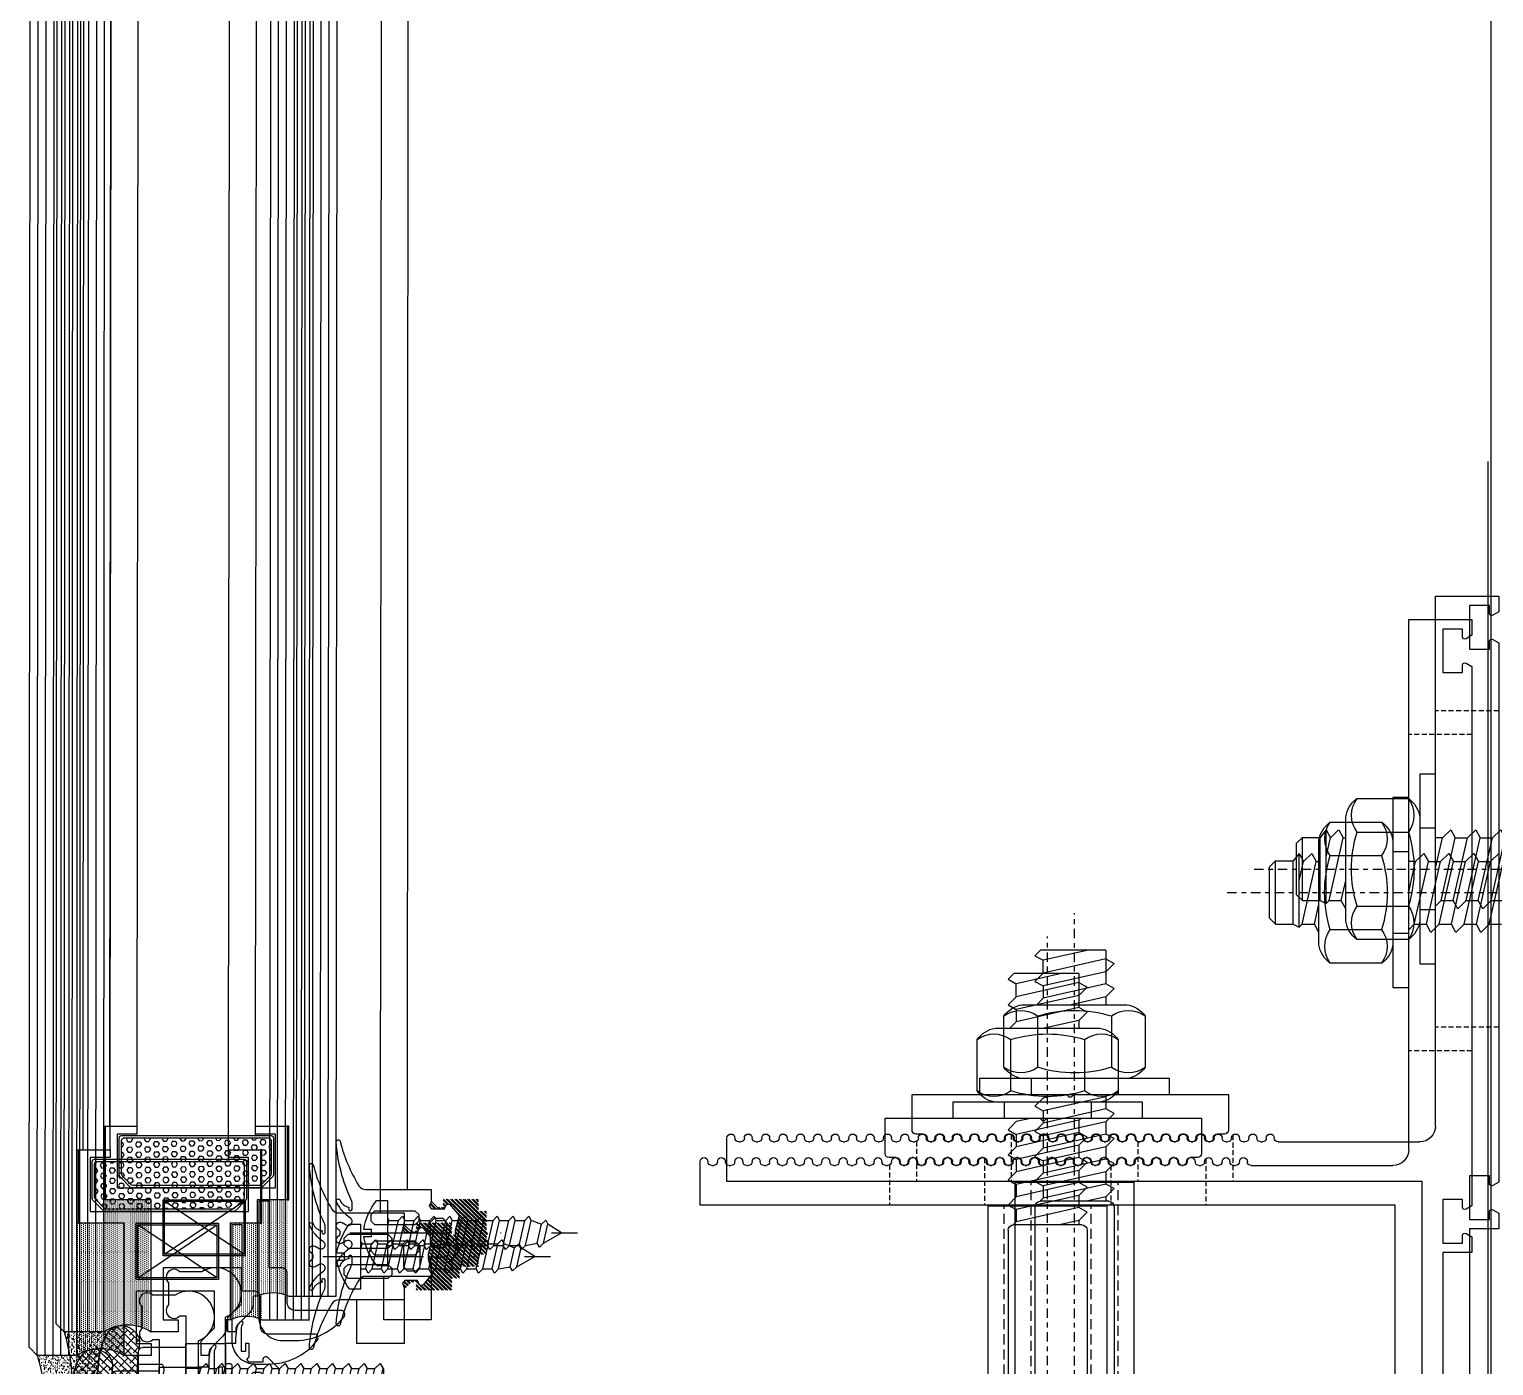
# Model space of a CAD drawing. Header units: inches. Extents: x 4821 to 127877, y 58012 to 433683.
# Drawn here: x 32887 to 33072.2, y 226845.3 to 227014.2 of the extents above; entities that cross this region are included whole.
import ezdxf
from ezdxf.xclip import XClip

# ---------------------------------------------------------------- set-up
doc = ezdxf.new("R2010")
doc.units = ezdxf.units.IN
doc.header["$MEASUREMENT"] = 0
doc.header["$XCLIPFRAME"] = 2
for name, pattern in [('$1$Center', [29.999999, 12, -6, 6, -6]), ('$1$DASHDOT', [25.4, 12.7, -6.35, 0, -6.35]), ('$1$DASHED', [19.05, 12.7, -6.35])]:
    doc.linetypes.add(name, pattern=pattern)
for name, color, linetype in [('$1$ACC', 2, 'Continuous'), ('$1$BEAM', 2, 'Continuous'), ('A-FURN-FIXD', 10, 'Continuous'), ('A-WAL-CMU', 7, 'Continuous'), ('A-WAL-LOW', 41, 'Continuous')]:
    doc.layers.add(name, color=color, linetype=linetype)

# ---------------------------------------------------------------- blocks, each defined once
blk = doc.blocks.new('$1$M6x25')
at = {"color": 71}
for p, q in [((-6, 4.5), (-6, -4.5)), ((0, 5), (-5.5, 5)), ((0, 5), (0, -5)), ((0.82, 2.34), (0, 2.34)), ((1.19, 3), (0.82, 2.34)), ((0.82, 2.34), (1.88, -2.34)), ((1.85, 2.34), (1.19, 3)), ((1.85, 2.34), (2.91, -2.34)), ((2.82, 2.34), (1.85, 2.34)), ((3.19, 3), (2.82, 2.34)), ((2.82, 2.34), (3.88, -2.34)), ((3.85, 2.34), (3.19, 3)), ((3.85, 2.34), (4.91, -2.34)), ((4.82, 2.34), (3.85, 2.34)), ((5.19, 3), (4.82, 2.34)), ((4.82, 2.34), (5.88, -2.34)), ((5.85, 2.34), (5.19, 3)), ((5.85, 2.34), (6.91, -2.34)), ((6.82, 2.34), (5.85, 2.34)), ((7.19, 3), (6.82, 2.34)), ((6.82, 2.34), (7.88, -2.34)), ((7.85, 2.34), (7.19, 3)), ((7.85, 2.34), (8.91, -2.34)), ((8.82, 2.34), (7.85, 2.34)), ((9.19, 3), (8.82, 2.34)), ((8.82, 2.34), (9.88, -2.34)), ((9.85, 2.34), (9.19, 3)), ((9.85, 2.34), (10.91, -2.34)), ((10.82, 2.34), (9.85, 2.34)), ((11.19, 3), (10.82, 2.34)), ((10.82, 2.34), (11.88, -2.34)), ((11.85, 2.34), (11.19, 3)), ((11.85, 2.34), (12.91, -2.34)), ((12.82, 2.34), (11.85, 2.34)), ((13.19, 3), (12.82, 2.34)), ((12.82, 2.34), (13.88, -2.34)), ((13.85, 2.34), (13.19, 3)), ((13.85, 2.34), (14.91, -2.34)), ((14.82, 2.34), (13.85, 2.34)), ((15.19, 3), (14.82, 2.34)), ((14.82, 2.34), (15.88, -2.34)), ((15.85, 2.34), (15.19, 3)), ((15.85, 2.34), (16.91, -2.34)), ((16.82, 2.34), (15.85, 2.34)), ((17.19, 3), (16.82, 2.34)), ((16.82, 2.34), (17.88, -2.34)), ((17.85, 2.34), (17.19, 3)), ((17.85, 2.34), (18.91, -2.34)), ((18.82, 2.34), (17.85, 2.34)), ((19.19, 3), (18.82, 2.34)), ((18.82, 2.34), (19.88, -2.34)), ((19.85, 2.34), (19.19, 3)), ((19.85, 2.34), (20.91, -2.34)), ((20.82, 2.34), (19.85, 2.34)), ((21.19, 3), (20.82, 2.34)), ((20.82, 2.34), (21.88, -2.34)), ((21.85, 2.34), (21.19, 3)), ((21.85, 2.34), (22.91, -2.34)), ((22.82, 2.34), (21.85, 2.34)), ((23.19, 3), (22.82, 2.34)), ((22.82, 2.34), (23.88, -2.34)), ((23.85, 2.34), (23.19, 3)), ((23.85, 2.34), (24.91, -2.34)), ((24.82, 2.34), (23.85, 2.34)), ((25, 2.66), (24.82, 2.34)), ((24.82, 2.34), (25, 1.56)), ((25, 2.66), (25, -2.34)), ((1.88, -2.34), (0, -2.34)), ((1.88, -2.34), (2.54, -3)), ((2.54, -3), (2.91, -2.34)), ((2.91, -2.34), (3.88, -2.34)), ((3.88, -2.34), (4.54, -3)), ((4.54, -3), (4.91, -2.34)), ((4.91, -2.34), (5.88, -2.34)), ((5.88, -2.34), (6.54, -3)), ((6.54, -3), (6.91, -2.34)), ((6.91, -2.34), (7.88, -2.34)), ((7.88, -2.34), (8.54, -3)), ((8.54, -3), (8.91, -2.34)), ((8.91, -2.34), (9.88, -2.34)), ((9.88, -2.34), (10.54, -3)), ((10.54, -3), (10.91, -2.34)), ((10.91, -2.34), (11.88, -2.34)), ((11.88, -2.34), (12.54, -3)), ((12.54, -3), (12.91, -2.34)), ((12.91, -2.34), (13.88, -2.34)), ((13.88, -2.34), (14.54, -3)), ((14.54, -3), (14.91, -2.34)), ((14.91, -2.34), (15.88, -2.34)), ((15.88, -2.34), (16.54, -3)), ((16.54, -3), (16.91, -2.34)), ((16.91, -2.34), (17.88, -2.34)), ((17.88, -2.34), (18.54, -3)), ((18.54, -3), (18.91, -2.34)), ((18.91, -2.34), (19.88, -2.34)), ((19.88, -2.34), (20.54, -3)), ((20.54, -3), (20.91, -2.34)), ((20.91, -2.34), (21.88, -2.34)), ((21.88, -2.34), (22.54, -3)), ((22.54, -3), (22.91, -2.34)), ((22.91, -2.34), (23.88, -2.34)), ((23.88, -2.34), (24.54, -3)), ((24.54, -3), (24.91, -2.34)), ((24.91, -2.34), (25, -2.34)), ((0, -5), (-5.5, -5))]:
    blk.add_line(p, q, dxfattribs=at)
at = {"color": 71, "linetype": '$1$DASHED', "ltscale": 100}
for p, q in [((-6, 2.89), (-3, 2.89)), ((-6, 1.44), (-3, 1.44)), ((-6, -1.44), (-3, -1.44)), ((-6, -2.89), (-3, -2.89))]:
    blk.add_line(p, q, dxfattribs=at)
at = {"color": 2, "linetype": '$1$Center', "ltscale": 10}
blk.add_line((-7.77, 0), (26.88, 0), dxfattribs=at)
at = {"color": 71}
for centre, start, end in [((-5.5, 4.5), 90, 180), ((-5.5, -4.5), 180, 270)]:
    blk.add_arc(centre, 0.5, start, end, dxfattribs=at)
at = {"color": 71, "linetype": '$1$DASHED', "ltscale": 100}
for centre, radius, start, end in [((-4.2, 2.17), 1.4, 329.0209, 30.9791), ((-8.11, 0), 5.31, 344.2222, 15.7778), ((-4.2, -2.17), 1.4, 329.0209, 30.9791)]:
    blk.add_arc(centre, radius, start, end, dxfattribs=at)
blk = doc.blocks.new('$1$joint silicone 2')
h = blk.add_hatch()
h.set_pattern_fill('AR-SAND', color=11, scale=0.3)
h.set_pattern_definition([(37.5, (18049.9647, 8866.313), (-0.018898007, 0.578047131), [0, -0.456, 0, -0.51, 0, -0.4875]), (7.5, (18049.9647, 8866.313), (0.530933012, 0.84664382), [0, -0.246, 0, -0.411, 0, -0.1575]), (327.5, (18049.5957, 8866.313), (0.934242559, 0.001697716), [0, -0.15, 0, -0.54, 0, -0.705]), (317.5, (18049.5957, 8866.313), (0.90183798, 0.26330267), [0, -0.075, 0, -0.354, 0, -0.405])])
edge = h.paths.add_edge_path()
edge.add_line((-6.23, 1.18), (-6.21, 1.17))
edge.add_line((-6.21, 1.17), (-5.75, 0.91))
edge.add_line((-5.75, 0.91), (-5.19, 0.68))
edge.add_line((-5.19, 0.68), (-4.55, 0.49))
edge.add_line((-4.55, 0.49), (-3.83, 0.33))
edge.add_line((-3.83, 0.33), (-3.05, 0.21))
edge.add_line((-3.05, 0.21), (-2.21, 0.11))
edge.add_line((-2.21, 0.11), (-1.35, 0.05))
edge.add_line((-1.35, 0.05), (-0.45, 0.01))
edge.add_line((-0.45, 0.01), (0.45, -0.01))
edge.add_line((0.45, -0.01), (1.36, 0.01))
edge.add_line((1.36, 0.01), (2.25, 0.05))
edge.add_line((2.25, 0.05), (3.12, 0.11))
edge.add_line((3.12, 0.11), (3.95, 0.21))
edge.add_line((3.95, 0.21), (4.73, 0.33))
edge.add_line((4.73, 0.33), (5.45, 0.49))
edge.add_line((5.45, 0.49), (6.1, 0.68))
edge.add_line((6.1, 0.68), (6.66, 0.91))
edge.add_line((6.66, 0.91), (7.12, 1.17))
edge.add_line((7.12, 1.17), (7.13, 1.18))
edge.add_line((7.13, 1.18), (7.45, 0.83))
edge.add_line((7.45, 0.83), (7.45, -4.17))
edge.add_arc((0.45, -28.17), 25, 73.7398, 106.2602)
edge.add_line((-6.55, -4.17), (-6.55, 0.83))
edge.add_line((-6.55, 0.83), (-6.23, 1.18))
at = {"color": 11}
blk.add_lwpolyline([(-6.23, 1.18), (-6.21, 1.17), (-5.75, 0.91), (-5.19, 0.68), (-4.55, 0.49), (-3.83, 0.33), (-3.05, 0.21), (-2.21, 0.11), (-1.35, 0.05), (-0.45, 0.01), (0.45, -0.01), (1.36, 0.01), (2.25, 0.05), (3.12, 0.11), (3.95, 0.21), (4.73, 0.33), (5.45, 0.49), (6.1, 0.68), (6.66, 0.91), (7.12, 1.17), (7.13, 1.18), (7.45, 0.83), (7.45, -4.17, 0.142857), (-6.55, -4.17), (-6.55, 0.83)], format="xyb", close=True, dxfattribs=at)
blk = doc.blocks.new('$1$butile2')
h = blk.add_hatch(color=11)
h.dxf.hatch_style = 1
h.paths.add_polyline_path([(9.3, 0.2), (0, 0.2), (0, 0), (9.3, 0)])
at = {"color": 11}
blk.add_lwpolyline([(9.3, 0.2), (0, 0.2), (0, 0), (9.3, 0)], close=True, dxfattribs=at)
blk = doc.blocks.new('$1$inner silicone')
h = blk.add_hatch()
h.set_pattern_fill('DOTS', scale=4)
h.paths.add_polyline_path([(12.2, 0), (12.2, -0.2), (12.2, -4), (0, -4, 0.23607), (0, 0)])
at = {"color": 7}
blk.add_line((12.2, -0.2), (12.2, 0), dxfattribs=at)
blk.add_arc((-4, -2), 4.47, 333.4347, 26.5653, dxfattribs=at)
blk = doc.blocks.new('$1$outer silicone')
h = blk.add_hatch()
h.set_pattern_fill('DOTS', scale=4)
h.paths.add_polyline_path([(16.7, 0), (16.7, -5.8), (16.7, -6), (0, -6, 0.293351), (0, 0)])
at = {"color": 7}
blk.add_line((16.7, -5.8), (16.7, -6), dxfattribs=at)
blk.add_arc((-4.67, -3), 5.55, 327.3018, 32.6982, dxfattribs=at)
blk = doc.blocks.new('$1$GTSY500112')
at = {"layer": 'A-FURN-FIXD'}
blk.add_lwpolyline([(5.93, -11.75, 0.57735), (5.07, -11.75, -1), (4.2, -11.25), (4.49, -10.75, 0.965781), (3.64, -10.22, -0.138673), (1.56, -11.98, -1.037842), (1.37, -11.52, 0.283592), (2.23, -10.43, -0.584426), (2.31, -10.4, 1.39494), (2.44, -10), (1.75, -10, 0.111575), (1.32, -10.1, -0.09543), (-6.01, -12, -0.91232), (-6.08, -11.51, 0.076551), (-0.47, -9.14, 0.260148), (0, -8.29), (0, 0), (1.56, 0), (2.11, -0.24), (2.45, 0.05), (2.45, 1.67), (1.96, 1.89), (1.81, 2.1), (1.92, 2.38), (3.29, 3.53), (5.21, 3.03), (5.79, 3.03), (7.71, 3.53), (9.08, 2.38), (9.19, 2.1), (9.03, 1.89), (8.55, 1.67), (8.55, 0.05), (8.88, -0.24), (9.44, 0), (11, 0), (11, -8.29, 0.260148), (11.47, -9.14, 0.076551), (17.08, -11.51, -0.91232), (17, -12, -0.09543), (9.68, -10.1, 0.111575), (9.25, -10), (8.55, -10, 1.39494), (8.69, -10.4, -0.584426), (8.77, -10.43, 0.283592), (9.62, -11.52, -1.037842), (9.43, -11.98, -0.138673), (7.36, -10.22, 0.965781), (6.51, -10.75), (6.8, -11.25, -1)], format="xyb", close=True, dxfattribs=at)
for points in [[(4.13, -0.07), (3.64, 0.42), (3.64, 1.47), (4.13, 1.96), (6.87, 1.96), (7.36, 1.47), (7.36, 0.42), (6.87, -0.07)], [(4.01, -1.58), (4.5, -2.07), (4.5, -7.11), (4.01, -7.6), (3.19, -7.6), (2.7, -7.11), (2.7, -2.07), (3.19, -1.58)], [(7.81, -7.6), (6.99, -7.6), (6.5, -7.11), (6.5, -2.07), (6.99, -1.58), (7.81, -1.58), (8.3, -2.07), (8.3, -7.11)]]:
    blk.add_lwpolyline(points, close=True, dxfattribs=at)
blk = doc.blocks.new('$1$GTSY500502')
at = {"color": 151}
blk.add_lwpolyline([(-1.78, 2.38, -0.668179), (-2.07, 1.7), (-2.35, 1.7), (-2.35, 0), (-2.01, -0.29), (-1.68, 0), (0, 0), (0, -0.49), (-1, -0.49), (-1, -0.99), (1.91, -0.99, 0.15392), (2.48, -0.81, -0.807191), (2.77, -1.07, -0.191853), (2.18, -1.52, -0.072848), (0.68, -1.72), (0, -1.72), (0, -3), (-2.5, -3), (-2.5, -2.5, 0.414214), (-2.8, -2.2), (-8.2, -2.2, 0.414214), (-8.5, -2.5), (-8.5, -3), (-11, -3), (-11, -1.72), (-11.68, -1.72, -0.072848), (-13.18, -1.52, -0.191853), (-13.77, -1.07, -0.807191), (-13.48, -0.81, 0.15392), (-12.91, -0.99), (-10, -0.99), (-10, -0.49), (-11, -0.49), (-11, 0), (-9.32, 0), (-8.99, -0.29), (-8.65, 0), (-8.65, 1.7), (-8.93, 1.7, -0.668179), (-9.22, 2.38), (-7.8, 3.8), (-3.2, 3.8)], format="xyb", close=True, dxfattribs=at)
blk.add_lwpolyline([(-3.64, 0.49), (-4.13, 0), (-6.87, 0), (-7.36, 0.49), (-7.36, 1.47), (-6.87, 1.96), (-4.13, 1.96), (-3.64, 1.47)], close=True, dxfattribs=at)
blk = doc.blocks.new('$1$RHS4.2x22')
at = {"layer": 'A-FURN-FIXD'}
for p, q in [((1.42, 4.1), (0, 4.1)), ((0, -4.1), (0, 4.1)), ((-17.85, 2.1), (-18.13, 1.58)), ((-17.33, 1.58), (-17.85, 2.1)), ((-15.85, 2.1), (-16.14, 1.58)), ((-15.33, 1.58), (-15.85, 2.1)), ((-13.85, 2.1), (-14.14, 1.58)), ((-13.33, 1.58), (-13.85, 2.1)), ((-11.86, 2.1), (-12.14, 1.58)), ((-11.33, 1.58), (-11.86, 2.1)), ((-9.86, 2.1), (-10.15, 1.58)), ((-9.86, 2.1), (-9.34, 1.58)), ((-7.86, 2.1), (-8.15, 1.58)), ((-7.34, 1.58), (-7.86, 2.1)), ((-5.86, 2.1), (-6.15, 1.58)), ((-5.34, 1.58), (-5.86, 2.1)), ((-3.87, 2.1), (-4.15, 1.58)), ((-3.34, 1.58), (-3.87, 2.1)), ((-1.87, 2.1), (-2.16, 1.58)), ((-1.35, 1.58), (-1.87, 2.1)), ((0, 1.87), (-0.16, 1.58)), ((-22, 0), (-20.26, 1.09)), ((-19.72, -1.3), (-22, 0)), ((-19.98, 1.61), (-20.26, 1.09)), ((-19.72, -1.3), (-20.26, 1.09)), ((-19.45, 1.09), (-19.98, 1.61)), ((-18.23, 1.58), (-19.45, 1.09)), ((-18.91, -1.3), (-19.45, 1.09)), ((-17.42, -1.58), (-18.13, 1.58)), ((-16.14, 1.58), (-17.33, 1.58)), ((-16.61, -1.58), (-17.33, 1.58)), ((-15.42, -1.58), (-16.14, 1.58)), ((-14.61, -1.58), (-15.33, 1.58)), ((-14.14, 1.58), (-15.33, 1.58)), ((-13.43, -1.58), (-14.14, 1.58)), ((-12.62, -1.58), (-13.33, 1.58)), ((-12.14, 1.58), (-13.33, 1.58)), ((-11.43, -1.58), (-12.14, 1.58)), ((-10.62, -1.58), (-11.33, 1.58)), ((-10.15, 1.58), (-11.33, 1.58)), ((-9.43, -1.58), (-10.15, 1.58)), ((-8.62, -1.58), (-9.34, 1.58)), ((-8.15, 1.58), (-9.34, 1.58)), ((-7.43, -1.58), (-8.15, 1.58)), ((-6.63, -1.58), (-7.34, 1.58)), ((-6.15, 1.58), (-7.34, 1.58)), ((-5.44, -1.58), (-6.15, 1.58)), ((-4.63, -1.58), (-5.34, 1.58)), ((-4.15, 1.58), (-5.34, 1.58)), ((-3.44, -1.58), (-4.15, 1.58)), ((-3.44, -1.58), (-4.15, 1.58)), ((-2.63, -1.58), (-3.34, 1.58)), ((-2.16, 1.58), (-3.34, 1.58)), ((-1.44, -1.58), (-2.16, 1.58)), ((-0.63, -1.58), (-1.35, 1.58)), ((-0.16, 1.58), (-1.35, 1.58)), ((0, 0.87), (-0.16, 1.58)), ((3.05, 0.46), (2.04, 0.46)), ((2.04, -0.46), (2.04, 0.46)), ((-19.72, -1.3), (-19.2, -1.82)), ((-19.2, -1.82), (-18.91, -1.3)), ((-17.42, -1.58), (-18.91, -1.3)), ((-17.42, -1.58), (-16.9, -2.1)), ((-16.9, -2.1), (-16.61, -1.58)), ((-15.42, -1.58), (-16.61, -1.58)), ((-15.42, -1.58), (-14.9, -2.1)), ((-14.9, -2.1), (-14.61, -1.58)), ((-13.43, -1.58), (-14.61, -1.58)), ((-13.43, -1.58), (-12.9, -2.1)), ((-12.9, -2.1), (-12.62, -1.58)), ((-11.43, -1.58), (-12.62, -1.58)), ((-11.43, -1.58), (-10.91, -2.1)), ((-10.91, -2.1), (-10.62, -1.58)), ((-9.43, -1.58), (-10.62, -1.58)), ((-9.43, -1.58), (-8.91, -2.1)), ((-8.91, -2.1), (-8.62, -1.58)), ((-7.43, -1.58), (-8.62, -1.58)), ((-7.43, -1.58), (-6.91, -2.1)), ((-6.91, -2.1), (-6.63, -1.58)), ((-5.44, -1.58), (-6.63, -1.58)), ((-5.44, -1.58), (-4.91, -2.1)), ((-4.91, -2.1), (-4.63, -1.58)), ((-3.44, -1.58), (-4.63, -1.58)), ((-3.44, -1.58), (-2.92, -2.1)), ((-2.92, -2.1), (-2.63, -1.58)), ((-1.44, -1.58), (-2.63, -1.58)), ((-1.44, -1.58), (-0.92, -2.1)), ((-0.92, -2.1), (-0.63, -1.58)), ((0, -1.58), (-0.63, -1.58)), ((3.05, -0.46), (2.04, -0.46)), ((1.42, -4.1), (0, -4.1))]:
    blk.add_line(p, q, dxfattribs=at)
at = {"layer": 'A-FURN-FIXD', "linetype": '$1$DASHDOT'}
blk.add_line((4.78, 0), (-24, 0), dxfattribs=at)
at = {"layer": 'A-FURN-FIXD'}
for centre, start, end in [((-5.01, -0.91), 9.6294, 37.9057), ((-5.01, 0.91), 322.0943, 350.3706)]:
    blk.add_arc(centre, 8.15, start, end, dxfattribs=at)
blk = doc.blocks.new('$1$Fixed bracket Plan')
at = {"layer": 'A-FURN-FIXD'}
for p, q in [((8, 100), (0, 100)), ((0, 100), (0, 98.02)), ((8, 33), (8, 100)), ((1.2, 97.85), (1.2, 98.8)), ((1.2, 98.8), (3.7, 98.8)), ((3.7, 98.8), (3.7, 93.3)), ((0, 98.02), (0.75, 97.59)), ((0.75, 94.51), (0, 94.08)), ((0, 94.08), (0, 25.92)), ((1.2, 93.3), (1.2, 94.25)), ((3.7, 93.3), (1.2, 93.3)), ((8, 53.5), (8, 77.5)), ((8, 77.5), (10, 77.5)), ((10, 77.5), (10, 53.5)), ((-2.36, 69.42), (-3.4, 70.46)), ((-0.24, 70.46), (-0.82, 69.42)), ((0.81, 69.42), (-0.24, 70.46)), ((2.92, 70.46), (2.35, 69.42)), ((3.97, 69.42), (2.92, 70.46)), ((6.09, 70.46), (5.51, 69.42)), ((7.14, 69.42), (6.09, 70.46)), ((8, 70.66), (10, 70.66)), ((20.25, 70.46), (19.68, 69.42)), ((21.3, 69.42), (20.26, 70.46)), ((21.84, 70.46), (21.3, 69.42)), ((21.84, 61.13), (21.84, 70.46)), ((21.84, 70.46), (22.59, 69.5)), ((-2.19, 61.51), (-3.98, 69.42)), ((-0.57, 61.51), (-2.36, 69.42)), ((-0.82, 69.42), (-2.36, 69.42)), ((0.97, 61.51), (-0.82, 69.42)), ((2.6, 61.51), (0.81, 69.42)), ((2.35, 69.42), (0.81, 69.42)), ((4.14, 61.51), (2.35, 69.42)), ((5.76, 61.51), (3.97, 69.42)), ((5.51, 69.42), (3.97, 69.42)), ((7.3, 61.51), (5.51, 69.42)), ((8, 65.6), (7.14, 69.42)), ((7.14, 69.42), (8, 69.42)), ((17.92, 70.17), (11.43, 70.17)), ((19.68, 69.42), (19.35, 69.42)), ((21.47, 61.51), (19.68, 69.42)), ((21.84, 67.02), (21.3, 69.42)), ((22.59, 61.5), (22.59, 69.5)), ((24.84, 69.5), (22.59, 69.5)), ((24.84, 61.5), (24.84, 69.5)), ((24.84, 69.5), (25.59, 68.75)), ((25.59, 62.25), (25.59, 68.75)), ((19.92, 61.51), (19.35, 64.05)), ((-2.19, 61.51), (-3.73, 61.51)), ((-2.19, 61.51), (-1.14, 60.46)), ((-1.14, 60.46), (-0.57, 61.51)), ((0.97, 61.51), (-0.57, 61.51)), ((0.97, 61.51), (2.02, 60.46)), ((2.02, 60.46), (2.6, 61.51)), ((4.14, 61.51), (2.6, 61.51)), ((4.14, 61.51), (5.19, 60.46)), ((5.19, 60.46), (5.76, 61.51)), ((7.3, 61.51), (5.76, 61.51)), ((7.3, 61.51), (8, 60.81)), ((19.35, 60.46), (19.92, 61.51)), ((21.47, 61.51), (19.92, 61.51)), ((21.47, 61.51), (21.84, 61.13)), ((22.59, 61.5), (21.84, 61.13)), ((24.84, 61.5), (22.59, 61.5)), ((24.84, 61.5), (25.59, 62.25)), ((8, 60.34), (10, 60.34)), ((17.92, 60.82), (11.43, 60.82)), ((49.69, 54.13), (48.65, 53.56)), ((49.69, 55.26), (57.94, 55.26)), ((49.69, 55.26), (49.69, 54.13)), ((49.69, 54.13), (49.69, 52.5)), ((49.69, 54.13), (57.61, 52.34)), ((51.89, 55.26), (57.61, 53.96)), ((58.65, 54.54), (57.61, 53.96)), ((57.61, 52.34), (57.61, 53.96)), ((57.94, 55.26), (58.65, 54.54)), ((10, 53.5), (8, 53.5)), ((49.69, 52.51), (48.65, 53.56)), ((49.69, 52.51), (57.61, 50.72)), ((49.69, 52.51), (49.69, 50.97)), ((57.61, 52.34), (58.65, 51.29)), ((48.65, 50.39), (49.69, 50.97)), ((49.69, 49.34), (48.65, 50.39)), ((49.69, 50.97), (57.61, 49.18)), ((58.65, 51.29), (57.61, 50.72)), ((57.61, 50.72), (57.61, 49.18)), ((60.25, 48.35), (47.05, 48.35)), ((49.69, 49.34), (54.09, 48.35)), ((49.69, 49.34), (49.69, 48.35)), ((57.61, 49.18), (58.43, 48.35)), ((44.73, 46.92), (44.73, 40.43)), ((48.98, 46.92), (48.98, 40.43)), ((58.33, 46.92), (58.33, 40.43)), ((62.58, 40.43), (62.58, 46.92)), ((41.65, 37), (41.65, 39)), ((41.65, 39), (65.65, 39)), ((47.05, 39), (60.25, 39)), ((48.15, 39), (48.15, 37)), ((59.15, 39), (59.15, 37)), ((65.65, 39), (65.65, 37)), ((53.75, 37), (34.2, 37)), ((34.2, 37), (34.2, 32.5)), ((65.65, 37), (41.65, 37)), ((49.69, 36.71), (49.41, 37)), ((49.69, 36.71), (49.69, 35.17)), ((49.69, 36.71), (57.61, 34.92)), ((54.05, 36.7), (53.75, 37)), ((54.35, 36.7), (54.05, 36.7)), ((54.65, 37), (54.35, 36.7)), ((74.2, 37), (54.65, 37)), ((55.59, 37), (57.61, 36.55)), ((57.61, 36.55), (58.65, 35.5)), ((58.65, 35.5), (57.61, 34.92)), ((74.2, 32.5), (74.2, 37)), ((48.65, 34.59), (49.69, 35.17)), ((49.69, 33.55), (48.65, 34.59)), ((49.69, 35.17), (57.61, 33.38)), ((49.69, 33.55), (57.61, 31.76)), ((49.69, 33.55), (49.69, 32)), ((57.61, 34.92), (57.61, 33.38)), ((57.61, 33.38), (58.65, 32.33)), ((34.7, 32), (35.6, 32)), ((37.6, 32), (37.8, 32)), ((39.8, 32), (40, 32)), ((42, 32), (42.2, 32)), ((44.2, 32), (44.4, 32)), ((46.4, 32), (46.6, 32)), ((48.6, 32), (48.8, 32)), ((48.65, 31.43), (49.69, 32)), ((49.69, 32), (57.61, 30.22)), ((50.8, 32), (51, 32)), ((53, 32), (53.2, 32)), ((55.2, 32), (55.4, 32)), ((57.4, 32), (57.6, 32)), ((58.65, 32.33), (57.61, 31.76)), ((57.61, 31.76), (57.61, 30.22)), ((59.6, 32), (59.8, 32)), ((61.8, 32), (62, 32)), ((64, 32), (64.2, 32)), ((66.2, 32), (66.4, 32)), ((68.4, 32), (68.6, 32)), ((70.6, 32), (70.8, 32)), ((72.8, 32), (73.7, 32)), ((96.6, 31.5), (96.6, 31.5)), ((97.6, 26), (97.6, 31.5)), ((27.9, 31), (10, 31)), ((30.1, 31), (29.9, 31)), ((32.3, 31), (32.1, 31)), ((34.5, 31), (34.3, 31)), ((36.7, 31), (36.5, 31)), ((38.9, 31), (38.7, 31)), ((41.1, 31), (40.9, 31)), ((43.3, 31), (43.1, 31)), ((45.5, 31), (45.3, 31)), ((47.7, 31), (47.5, 31)), ((49.69, 30.38), (48.65, 31.43)), ((49.69, 30.38), (49.69, 28.84)), ((49.69, 30.38), (57.61, 28.59)), ((49.9, 31), (49.7, 31)), ((52.1, 31), (51.9, 31)), ((54.3, 31), (54.1, 31)), ((56.5, 31), (56.3, 31)), ((57.61, 30.22), (58.65, 29.17)), ((58.7, 31), (58.5, 31)), ((60.9, 31), (60.7, 31)), ((63.1, 31), (62.9, 31)), ((65.3, 31), (65.1, 31)), ((67.5, 31), (67.3, 31)), ((69.7, 31), (69.5, 31)), ((71.9, 31), (71.7, 31)), ((74.1, 31), (73.9, 31)), ((76.3, 31), (76.1, 31)), ((78.5, 31), (78.3, 31)), ((80.7, 31), (80.5, 31)), ((82.9, 31), (82.7, 31)), ((85.1, 31), (84.9, 31)), ((87.3, 31), (87.1, 31)), ((89.5, 31), (89.3, 31)), ((91.7, 31), (91.5, 31)), ((93.9, 31), (93.7, 31)), ((96.1, 31), (95.9, 31)), ((48.65, 28.27), (49.69, 28.84)), ((49.69, 27.22), (48.65, 28.27)), ((49.69, 28.84), (57.61, 27.05)), ((58.65, 29.17), (57.61, 28.59)), ((57.61, 28.59), (57.61, 27.05)), ((1.2, 25.75), (1.2, 26.7)), ((1.2, 26.7), (3.7, 26.7)), ((3.7, 26.7), (3.7, 21.2)), ((9.7, -26), (9.7, 26)), ((9.7, 26), (97.6, 26)), ((49.69, 27.22), (57.61, 25.43)), ((49.69, 27.22), (49.69, 25.68)), ((57.61, 27.05), (58.65, 26)), ((58.65, 26), (57.61, 25.43)), ((0, 25.92), (0.75, 25.49)), ((61.15, 25.9), (46.15, 25.9)), ((46.15, 25.9), (46.15, -25.9)), ((48.65, 25.1), (49.69, 25.68)), ((49.69, 24.05), (48.65, 25.1)), ((49.69, 25.68), (57.61, 23.89)), ((57.61, 25.43), (57.61, 23.89)), ((61.15, -25.9), (61.15, 25.9)), ((0.75, 22.41), (0, 21.98)), ((48.65, 22.83), (48.65, -38.58)), ((49.32, 23.5), (57.98, 23.5)), ((49.69, 24.05), (52.14, 23.5)), ((49.69, 24.05), (49.69, 23.5)), ((57.61, 23.89), (57.99, 23.5)), ((58.65, 22.83), (58.65, -38.58)), ((0, 21.98), (0, 20)), ((1.2, 21.2), (1.2, 22.15)), ((3.7, 21.2), (1.2, 21.2)), ((0, 20), (3.7, 20)), ((3.7, 20), (3.7, -20))]:
    blk.add_line(p, q, dxfattribs=at)
at = {"layer": 'A-FURN-FIXD', "linetype": '$1$DASHED', "ltscale": 0.05}
for p, q in [((0, 85.5), (8, 85.5)), ((0, 45.5), (8, 45.5)), ((33.65, 31.86), (33.65, 26)), ((61.65, 31.93), (61.65, 26)), ((45.65, 31.02), (45.65, 26)), ((73.65, 31.07), (73.65, 26))]:
    blk.add_line(p, q, dxfattribs=at)
at = {"layer": 'A-FURN-FIXD', "linetype": '$1$Center', "ltscale": 0.1}
for p, q in [((30.95, 65.5), (-75.79, 65.5)), ((53.65, -48.26), (53.65, 59.93))]:
    blk.add_line(p, q, dxfattribs=at)
at = {"layer": 'A-FURN-FIXD', "linetype": '$1$DASHED', "ltscale": 0.1}
for p, q in [((48.15, -25.9), (48.15, 25.9)), ((59.15, -25.9), (59.15, 25.9))]:
    blk.add_line(p, q, dxfattribs=at)
at = {"layer": 'A-FURN-FIXD'}
blk.add_lwpolyline([(11.43, 74.42, 0.202618), (10, 72.1), (10, 58.9, 0.202618), (11.43, 56.57), (17.92, 56.57, 0.202618), (19.35, 58.9), (19.35, 72.1, 0.202618), (17.92, 74.42)], format="xyb", close=True, dxfattribs=at)
for points in [[(11.43, 74.42, 0.330304), (11.43, 70.17, 0.151843), (11.43, 60.82, 0.330304), (11.43, 56.57)], [(17.92, 56.57, 0.330304), (17.92, 60.82, 0.151843), (17.92, 70.17, 0.330304), (17.92, 74.42)]]:
    blk.add_lwpolyline(points, format="xyb", dxfattribs=at)
for centre, radius, start, end in [((0.9, 97.85), 0.3, 240, 0), ((0.9, 94.25), 0.3, 360, 120), ((47.57, 44.89), 3.5, 98.6993, 144.5157), ((59.73, 44.89), 3.5, 35.4843, 81.3007), ((46.85, 44.06), 3.57, 53.4429, 126.5571), ((53.65, 31.88), 15.75, 72.7319, 107.2681), ((60.45, 44.06), 3.57, 53.4429, 126.5571), ((47.57, 42.46), 3.5, 215.4843, 261.3007), ((46.85, 43.29), 3.57, 233.4429, 306.5571), ((53.65, 55.47), 15.75, 252.7319, 287.2681), ((60.45, 43.29), 3.57, 233.4429, 306.5571), ((59.73, 42.46), 3.5, 278.6993, 324.5157), ((10, 33), 2, 180, 270), ((27.9, 31.5), 0.5, 270, 0), ((28.9, 31.5), 0.5, 0, 180), ((29.9, 31.5), 0.5, 180, 270), ((30.1, 31.5), 0.5, 270, 360), ((31.1, 31.5), 0.5, 0, 180), ((32.1, 31.5), 0.5, 180, 270), ((32.3, 31.5), 0.5, 270, 360), ((33.3, 31.5), 0.5, 0, 180), ((34.3, 31.5), 0.5, 180, 270), ((34.7, 32.5), 0.5, 180, 270), ((34.5, 31.5), 0.5, 270, 360), ((35.5, 31.5), 0.5, 0, 180), ((35.6, 31.5), 0.5, 0, 90), ((36.5, 31.5), 0.5, 180, 270), ((36.6, 31.5), 0.5, 180, 360), ((36.7, 31.5), 0.5, 270, 360), ((37.6, 31.5), 0.5, 90, 180), ((37.7, 31.5), 0.5, 0, 180), ((37.8, 31.5), 0.5, 0, 90), ((38.7, 31.5), 0.5, 180, 270), ((38.8, 31.5), 0.5, 180, 0), ((38.9, 31.5), 0.5, 270, 360), ((39.8, 31.5), 0.5, 90, 180), ((39.9, 31.5), 0.5, 0, 180), ((40, 31.5), 0.5, 0, 90), ((40.9, 31.5), 0.5, 180, 270), ((41, 31.5), 0.5, 180, 0), ((41.1, 31.5), 0.5, 270, 360), ((42, 31.5), 0.5, 90, 180), ((42.1, 31.5), 0.5, 0, 180), ((42.2, 31.5), 0.5, 0, 90), ((43.1, 31.5), 0.5, 180, 270), ((43.2, 31.5), 0.5, 180, 0), ((43.3, 31.5), 0.5, 270, 360), ((44.2, 31.5), 0.5, 90, 180), ((44.3, 31.5), 0.5, 0, 180), ((44.4, 31.5), 0.5, 0, 90), ((45.3, 31.5), 0.5, 180, 270), ((45.4, 31.5), 0.5, 180, 0), ((45.5, 31.5), 0.5, 270, 360), ((46.4, 31.5), 0.5, 90, 180), ((46.5, 31.5), 0.5, 0, 180), ((46.6, 31.5), 0.5, 0, 90), ((47.5, 31.5), 0.5, 180, 270), ((47.6, 31.5), 0.5, 180, 0), ((47.7, 31.5), 0.5, 270, 360), ((48.6, 31.5), 0.5, 90, 180), ((48.7, 31.5), 0.5, 0, 180), ((48.8, 31.5), 0.5, 0, 90), ((49.7, 31.5), 0.5, 180, 270), ((49.8, 31.5), 0.5, 180, 0), ((49.9, 31.5), 0.5, 270, 360), ((50.8, 31.5), 0.5, 90, 180), ((50.9, 31.5), 0.5, 0, 180), ((51, 31.5), 0.5, 0, 90), ((51.9, 31.5), 0.5, 180, 270), ((52, 31.5), 0.5, 180, 0), ((52.1, 31.5), 0.5, 270, 360), ((53, 31.5), 0.5, 90, 180), ((53.1, 31.5), 0.5, 0, 180), ((53.2, 31.5), 0.5, 0, 90), ((54.1, 31.5), 0.5, 180, 270), ((54.2, 31.5), 0.5, 180, 0), ((54.3, 31.5), 0.5, 270, 360), ((55.2, 31.5), 0.5, 90, 180), ((55.3, 31.5), 0.5, 0, 180), ((55.4, 31.5), 0.5, 0, 90), ((56.3, 31.5), 0.5, 180, 270), ((56.4, 31.5), 0.5, 180, 0), ((56.5, 31.5), 0.5, 270, 360), ((57.4, 31.5), 0.5, 90, 180), ((57.5, 31.5), 0.5, 0, 180), ((57.6, 31.5), 0.5, 0, 90), ((58.5, 31.5), 0.5, 180, 270), ((58.6, 31.5), 0.5, 180, 0), ((58.7, 31.5), 0.5, 270, 360), ((59.6, 31.5), 0.5, 90, 180), ((59.7, 31.5), 0.5, 0, 180), ((59.8, 31.5), 0.5, 0, 90), ((60.7, 31.5), 0.5, 180, 270), ((60.8, 31.5), 0.5, 180, 0), ((60.9, 31.5), 0.5, 270, 360), ((61.8, 31.5), 0.5, 90, 180), ((61.9, 31.5), 0.5, 0, 180), ((62, 31.5), 0.5, 0, 90), ((62.9, 31.5), 0.5, 180, 270), ((63, 31.5), 0.5, 180, 0), ((63.1, 31.5), 0.5, 270, 360), ((64, 31.5), 0.5, 90, 180), ((64.1, 31.5), 0.5, 0, 180), ((64.2, 31.5), 0.5, 0, 90), ((65.1, 31.5), 0.5, 180, 270), ((65.2, 31.5), 0.5, 180, 0), ((65.3, 31.5), 0.5, 270, 360), ((66.2, 31.5), 0.5, 90, 180), ((66.3, 31.5), 0.5, 0, 180), ((66.4, 31.5), 0.5, 0, 90), ((67.3, 31.5), 0.5, 180, 270), ((67.4, 31.5), 0.5, 180, 0), ((67.5, 31.5), 0.5, 270, 360), ((68.4, 31.5), 0.5, 90, 180), ((68.5, 31.5), 0.5, 0, 180), ((68.6, 31.5), 0.5, 0, 90), ((69.5, 31.5), 0.5, 180, 270), ((69.6, 31.5), 0.5, 180, 0), ((69.7, 31.5), 0.5, 270, 360), ((70.6, 31.5), 0.5, 90, 180), ((70.7, 31.5), 0.5, 0, 180), ((70.8, 31.5), 0.5, 360, 90), ((71.7, 31.5), 0.5, 180, 270), ((71.8, 31.5), 0.5, 180, 0), ((71.9, 31.5), 0.5, 270, 360), ((72.8, 31.5), 0.5, 90, 180), ((72.9, 31.5), 0.5, 0, 180), ((73.9, 31.5), 0.5, 180, 270), ((73.7, 32.5), 0.5, 270, 0), ((74.1, 31.5), 0.5, 270, 360), ((75.1, 31.5), 0.5, 0, 180), ((76.1, 31.5), 0.5, 180, 270), ((76.3, 31.5), 0.5, 270, 360), ((77.3, 31.5), 0.5, 0, 180), ((78.3, 31.5), 0.5, 180, 270), ((78.5, 31.5), 0.5, 270, 360), ((79.5, 31.5), 0.5, 0, 180), ((80.5, 31.5), 0.5, 180, 270), ((80.7, 31.5), 0.5, 270, 360), ((81.7, 31.5), 0.5, 0, 180), ((82.7, 31.5), 0.5, 180, 270), ((82.9, 31.5), 0.5, 270, 360), ((83.9, 31.5), 0.5, 0, 180), ((84.9, 31.5), 0.5, 180, 270), ((85.1, 31.5), 0.5, 270, 360), ((86.1, 31.5), 0.5, 0, 180), ((87.1, 31.5), 0.5, 180, 270), ((87.3, 31.5), 0.5, 270, 360), ((88.3, 31.5), 0.5, 0, 180), ((89.3, 31.5), 0.5, 180, 270), ((89.5, 31.5), 0.5, 270, 360), ((90.5, 31.5), 0.5, 0, 180), ((91.5, 31.5), 0.5, 180, 270), ((91.7, 31.5), 0.5, 270, 360), ((92.7, 31.5), 0.5, 0, 180), ((93.7, 31.5), 0.5, 180, 270), ((93.9, 31.5), 0.5, 270, 360), ((94.9, 31.5), 0.5, 0, 180), ((95.9, 31.5), 0.5, 180, 270), ((96.1, 31.5), 0.5, 270, 360), ((97.1, 31.5), 0.5, 0, 180), ((0.9, 25.75), 0.3, 240, 0), ((0.9, 22.15), 0.3, 360, 120), ((49.32, 22.83), 0.667, 90, 180), ((57.98, 22.83), 0.667, 0, 90)]:
    blk.add_arc(centre, radius, start, end, dxfattribs=at)
blk = doc.blocks.new('FIRST SLAB EDGE')
at = {"extrusion": (5.69003e-07, 1.56101e-06, 1)}
h = blk.add_hatch(dxfattribs=at)
h.set_pattern_fill('HEX', color=140, scale=3, angle=179.0162)
h.set_pattern_definition([(179.01620899, (635274.22434, -1340721.44734), (-0.011151949, -0.6494233088), [0.375, -0.75]), (299.01620899, (635274.22434, -1340721.44734), (0.56799305774, 0.3150537833), [0.375, -0.75]), (239.01620899, (635273.8494, -1340721.4409), (0.55684110875, -0.33436952553), [0.375, -0.75])])
edge = h.paths.add_edge_path()
edge.add_line((1200830.01, -1726799.68), (1200830.01, -1726803.94))
edge.add_arc((1200830.31, -1726803.94), 0.3, -899.9998, -854.9998)
edge.add_line((1200830.1, -1726804.15), (1200831.25, -1726805.3))
edge.add_arc((1200831.46, -1726805.08), 0.3, -854.9998, -809.9998)
edge.add_line((1200831.46, -1726805.38), (1200847.46, -1726805.38))
edge.add_arc((1200847.46, -1726805.08), 0.3, -809.9998, -764.9998)
edge.add_line((1200847.68, -1726805.3), (1200848.82, -1726804.15))
edge.add_arc((1200848.61, -1726803.94), 0.3, -764.9998, -719.9998)
edge.add_line((1200848.91, -1726803.94), (1200848.91, -1726799.68))
edge.add_arc((1200848.61, -1726799.68), 0.3, -719.9998, -629.9998)
edge.add_line((1200848.61, -1726799.38), (1200830.31, -1726799.38))
edge.add_arc((1200830.31, -1726799.68), 0.3, -989.9998, -899.9998)
h = blk.add_hatch(dxfattribs=at)
h.set_pattern_fill('ANSI32', angle=179.0162)
h.set_pattern_definition([(224.016208986, (621120.72464, -1347918.96566), (0.2605731915, -0.26967871972), []), (224.016208986, (621120.5479, -1347918.96263), (0.2605731915, -0.26967871972), [])])
h.paths.add_polyline_path([(1200803.76, -1726815.63), (1200803.76, -1726814.13), (1200802.76, -1726814.13), (1200802.76, -1726811.68), (1200802.46, -1726811.38), (1200802.76, -1726811.08), (1200802.76, -1726808.63), (1200803.76, -1726808.63), (1200803.76, -1726807.13), (1200808.26, -1726807.13), (1200808.26, -1726808.13), (1200808.86, -1726808.13), (1200809.76, -1726807.23), (1200809.76, -1726807.44), (1200810, -1726807.99), (1200809.71, -1726808.33), (1200808.09, -1726808.33), (1200807.88, -1726807.84), (1200807.67, -1726807.69), (1200807.39, -1726807.8), (1200806.23, -1726809.17), (1200806.73, -1726811.09), (1200806.73, -1726811.67), (1200806.23, -1726813.59), (1200807.39, -1726814.96), (1200807.67, -1726815.07), (1200807.88, -1726814.92), (1200808.09, -1726814.43), (1200809.71, -1726814.43), (1200810, -1726814.77), (1200809.76, -1726815.32), (1200809.76, -1726815.53), (1200808.86, -1726814.63), (1200808.26, -1726814.63), (1200808.26, -1726815.63)])
at = {"ltscale": 0.5, "extrusion": (5.69003e-07, 1.56101e-06, 1)}
h = blk.add_hatch(dxfattribs=at)
h.set_pattern_fill('ANSI38', color=21, scale=5, angle=179.0162, style=0)
h.set_pattern_definition([(224.01620899, (628664.9975, -1355205.12333), (0.4342886525, -0.44946453287), []), (314.01620899, (628664.9975, -1355205.12333), (1.3180418379, -0.46464041323), [1.5625, -0.9375])])
h.paths.add_polyline_path([(1200851.08, -1726837.09), (1200850.82, -1726837.55), (1200850.53, -1726837.92), (1200850.21, -1726838.2), (1200849.88, -1726838.41), (1200849.54, -1726838.55), (1200849.2, -1726838.62), (1200848.86, -1726838.63), (1200848.52, -1726838.59), (1200848.21, -1726838.51), (1200847.91, -1726838.39), (1200847.64, -1726838.24), (1200847.39, -1726838.06), (1200847.17, -1726837.86), (1200846.98, -1726837.65), (1200846.83, -1726837.43), (1200846.72, -1726837.21), (1200846.65, -1726836.99), (1200846.61, -1726836.77), (1200846.61, -1726836.54), (1200846.63, -1726836.3), (1200846.66, -1726836.03), (1200846.7, -1726835.74), (1200846.75, -1726835.41), (1200846.8, -1726835.04), (1200846.83, -1726834.63), (1200846.86, -1726834.17), (1200846.88, -1726833.68), (1200846.89, -1726833.15), (1200846.9, -1726832.61), (1200846.9, -1726832.04), (1200846.9, -1726831.47), (1200846.9, -1726830.88), (1200846.9, -1726830.3), (1200846.9, -1726829.73), (1200846.9, -1726829.16), (1200846.89, -1726828.61), (1200846.88, -1726828.09), (1200846.86, -1726827.6), (1200846.83, -1726827.14), (1200846.8, -1726826.73), (1200846.75, -1726826.36), (1200846.7, -1726826.03), (1200846.66, -1726825.73), (1200846.63, -1726825.47), (1200846.61, -1726825.22), (1200846.61, -1726824.99), (1200846.65, -1726824.77), (1200846.72, -1726824.56), (1200846.83, -1726824.34), (1200846.98, -1726824.12), (1200847.17, -1726823.91), (1200847.39, -1726823.71), (1200847.64, -1726823.53), (1200847.91, -1726823.38), (1200848.21, -1726823.26), (1200848.52, -1726823.18), (1200848.86, -1726823.14), (1200849.2, -1726823.15), (1200849.54, -1726823.22), (1200849.88, -1726823.36), (1200850.21, -1726823.56), (1200850.53, -1726823.85), (1200850.82, -1726824.22), (1200851.08, -1726824.68), (1200851.31, -1726825.24), (1200851.5, -1726825.88), (1200851.66, -1726826.6), (1200851.78, -1726827.39), (1200851.88, -1726828.22), (1200851.94, -1726829.09), (1200851.98, -1726829.98), (1200851.99, -1726830.88), (1200851.98, -1726831.79), (1200851.94, -1726832.68), (1200851.88, -1726833.55), (1200851.78, -1726834.38), (1200851.66, -1726835.16), (1200851.5, -1726835.88), (1200851.31, -1726836.53)])
at = {"layer": '$1$ACC', "color": 101, "extrusion": (5.69003e-07, 1.56101e-06, 1), "elevation": -2.01}
for points in [[(1200830.01, -1726799.08, 0.414214), (1200829.71, -1726799.38), (1200829.71, -1726804.06, 0.198912), (1200829.8, -1726804.27), (1200831.12, -1726805.6, 0.198912), (1200831.34, -1726805.68), (1200847.59, -1726805.68, 0.198912), (1200847.8, -1726805.6), (1200849.12, -1726804.27, 0.198912), (1200849.21, -1726804.06), (1200849.21, -1726799.38, 0.414214), (1200848.91, -1726799.08)], [(1200830.01, -1726799.68), (1200830.01, -1726803.94, 0.198912), (1200830.1, -1726804.15), (1200831.25, -1726805.3, 0.198912), (1200831.46, -1726805.38), (1200847.46, -1726805.38, 0.198912), (1200847.68, -1726805.3), (1200848.82, -1726804.15, 0.198912), (1200848.91, -1726803.94), (1200848.91, -1726799.68, 0.414214), (1200848.61, -1726799.38), (1200830.31, -1726799.38, 0.414214)]]:
    blk.add_lwpolyline(points, format="xyb", close=True, dxfattribs=at)
at = {"color": 165, "linetype": 'Continuous', "extrusion": (5.69003e-07, 1.56101e-06, 1)}
for p, q in [((1200851.17, -1726823.88, 0), (1200849.16, -1724008.24, 0)), ((1200852.17, -1726823.88, 0), (1200850.16, -1724008.24, 0)), ((1200853.17, -1726823.88, 0), (1200851.16, -1724008.24, 0)), ((1200854.17, -1726823.88, 0), (1200852.16, -1724008.25, 0)), ((1200855.17, -1726823.88, 0), (1200853.16, -1724008.25, 0)), ((1200856.17, -1726823.87, 0), (1200854.16, -1724008.26, 0)), ((1200857.17, -1726822.87, 0), (1200855.16, -1724009.26, 0)), ((1200821.77, -1726819.38, 0), (1200819.76, -1724012.74, 0)), ((1200822.77, -1726819.38, 0), (1200820.76, -1724012.74, 0)), ((1200823.77, -1726819.38, 0), (1200821.76, -1724012.74, 0)), ((1200824.77, -1726819.38, 0), (1200822.76, -1724012.74, 0)), ((1200825.77, -1726819.38, 0), (1200823.76, -1724012.74, 0)), ((1200826.77, -1726819.38, 0), (1200824.76, -1724012.74, 0)), ((1200827.76, -1726819.38, 0), (1200821.76, -1726819.38, 0)), ((1200851.16, -1726823.88, 0), (1200856.16, -1726823.88, 0)), ((1200851.16, -1726823.88, 0), (1200856.16, -1726823.88, 0)), ((1200856.16, -1726823.88, 0), (1200857.16, -1726822.88, 0))]:
    blk.add_line(p, q, dxfattribs=at)
at = {"color": 31, "extrusion": (5.69003e-07, 1.56101e-06, 1)}
blk.add_line((1200850.37, -1726797.88, 0), (1200848.36, -1724034.24, 0), dxfattribs=at)
at = {"color": 16, "linetype": 'Continuous', "extrusion": (5.69003e-07, 1.56101e-06, 1)}
blk.add_line((1200827.96, -1726797.88, 0), (1200827.76, -1726797.88, 0), dxfattribs=at)
at = {"color": 52, "extrusion": (5.69003e-07, 1.56101e-06, 1)}
for p, q in [((1200833.46, -1726814.08, 0), (1200843.46, -1726807.38, 0)), ((1200843.46, -1726814.08, 0), (1200833.46, -1726807.38, 0))]:
    blk.add_line(p, q, dxfattribs=at)
at = {"color": 7, "extrusion": (5.69003e-07, 1.56101e-06, 1)}
blk.add_line((1200851.16, -1726823.88, 0), (1200850.81, -1726824.21, 0), dxfattribs=at)
blk.add_line((1200851.16, -1726823.88, 0), (1200850.81, -1726824.21, 0), dxfattribs=at)
at = {"color": 31, "extrusion": (5.69003e-07, 1.56101e-06, 1), "elevation": -2.01}
for points in [[(1200812.77, -1726805.88), (1200810.76, -1724026.24)], [(1200831.97, -1726799.08), (1200829.96, -1724033.04)], [(1200844.96, -1724034.24), (1200846.97, -1726797.88)], [(1200809.76, -1726816.88), (1200809.76, -1726822.38), (1200815.76, -1726822.38), (1200815.76, -1726816.88)]]:
    blk.add_lwpolyline(points, dxfattribs=at)
at = {"color": 16, "linetype": 'Continuous', "extrusion": (5.69003e-07, 1.56101e-06, 1), "elevation": -2.01}
blk.add_lwpolyline([(1200834.17, -1726822.91, -0.198912), (1200834.46, -1726823.61), (1200834.46, -1726823.88), (1200835.46, -1726823.88), (1200835.46, -1726822.08), (1200833.76, -1726820.38), (1200833.76, -1726815.78), (1200843.66, -1726815.78), (1200843.66, -1726822.38), (1200841.76, -1726822.38), (1200841.76, -1726823.88), (1200845.16, -1726823.88), (1200845.16, -1726807.18), (1200850.96, -1726807.18), (1200850.96, -1726797.88), (1200846.96, -1726797.88), (1200846.96, -1726798.88), (1200849.46, -1726798.88), (1200849.46, -1726805.68), (1200829.46, -1726805.68), (1200829.46, -1726798.88), (1200831.96, -1726798.88), (1200831.96, -1726797.88), (1200827.96, -1726797.88), (1200827.96, -1726807.18), (1200831.76, -1726807.18), (1200831.76, -1726819.38), (1200832.26, -1726819.38), (1200832.26, -1726820.38, 0.198912), (1200832.7, -1726821.44)], format="xyb", close=True, dxfattribs=at)
at = {"color": 21, "linetype": 'Continuous', "extrusion": (5.69003e-07, 1.56101e-06, 1), "elevation": -2.01}
blk.add_lwpolyline([(1200826.96, -1726821.18, 0.414214), (1200827.96, -1726820.18), (1200827.96, -1726818.78), (1200827.96, -1726818.78), (1200827.96, -1726817.38), (1200827.96, -1726817.38), (1200827.96, -1726816.48, -0.414214), (1200828.66, -1726815.78), (1200830.26, -1726815.78), (1200830.26, -1726807.38), (1200831.56, -1726807.38), (1200831.56, -1726817.38), (1200831.56, -1726817.38), (1200831.56, -1726818.78), (1200831.56, -1726818.78), (1200831.56, -1726821.98, -0.414214), (1200828.56, -1726824.98), (1200826.89, -1726824.98, -0.231514), (1200820.77, -1726821.99, -0.624419), (1200821.16, -1726821.18)], format="xyb", close=True, dxfattribs=at)
at = {"color": 16, "linetype": 'Continuous', "extrusion": (5.69003e-07, 1.56101e-06, 1), "elevation": -2.01}
blk.add_lwpolyline([(1200833.26, -1726807.18), (1200833.26, -1726814.28), (1200843.66, -1726814.28), (1200843.66, -1726807.18)], close=True, dxfattribs=at)
at = {"color": 52, "extrusion": (5.69003e-07, 1.56101e-06, 1), "elevation": -2.01}
blk.add_lwpolyline([(1200833.46, -1726807.38), (1200833.46, -1726814.08), (1200843.46, -1726814.08), (1200843.46, -1726807.38)], close=True, dxfattribs=at)
at = {"color": 7, "extrusion": (5.69003e-07, 1.56101e-06, 1), "elevation": -2.01}
for points in [[(1200838.74, -1726816.28), (1200841.55, -1726816.28, -1.010051), (1200842.96, -1726817.7), (1200842.96, -1726820.47, -1.010051), (1200841.55, -1726821.88), (1200840.76, -1726821.88), (1200840.76, -1726836.38), (1200835.76, -1726836.38), (1200835.76, -1726822.03, -1.08744)], [(1200838.74, -1726845.48), (1200841.55, -1726845.48, 1.010051), (1200842.96, -1726844.07), (1200842.96, -1726841.3, 1.010051), (1200841.55, -1726839.88), (1200840.76, -1726839.88), (1200840.76, -1726825.38), (1200835.76, -1726825.38), (1200835.76, -1726839.74, 1.08744)]]:
    blk.add_lwpolyline(points, format="xyb", close=True, dxfattribs=at)
at = {"color": 21, "extrusion": (5.69003e-07, 1.56101e-06, 1)}
blk.add_lwpolyline([(1200851.08, -1726837.09), (1200850.82, -1726837.55), (1200850.53, -1726837.92), (1200850.21, -1726838.2), (1200849.88, -1726838.41), (1200849.54, -1726838.55), (1200849.2, -1726838.62), (1200848.86, -1726838.63), (1200848.52, -1726838.59), (1200848.21, -1726838.51), (1200847.91, -1726838.39), (1200847.64, -1726838.24), (1200847.39, -1726838.06), (1200847.17, -1726837.86), (1200846.98, -1726837.65), (1200846.83, -1726837.43), (1200846.72, -1726837.21), (1200846.65, -1726836.99), (1200846.61, -1726836.77), (1200846.61, -1726836.54), (1200846.63, -1726836.3), (1200846.66, -1726836.03), (1200846.7, -1726835.74), (1200846.75, -1726835.41), (1200846.8, -1726835.04), (1200846.83, -1726834.63), (1200846.86, -1726834.17), (1200846.88, -1726833.68), (1200846.89, -1726833.15), (1200846.9, -1726832.61), (1200846.9, -1726832.04), (1200846.9, -1726831.47), (1200846.9, -1726830.88), (1200846.9, -1726830.3), (1200846.9, -1726829.73), (1200846.9, -1726829.16), (1200846.89, -1726828.61), (1200846.88, -1726828.09), (1200846.86, -1726827.6), (1200846.83, -1726827.14), (1200846.8, -1726826.73), (1200846.75, -1726826.36), (1200846.7, -1726826.03), (1200846.66, -1726825.73), (1200846.63, -1726825.47), (1200846.61, -1726825.22), (1200846.61, -1726824.99), (1200846.65, -1726824.77), (1200846.72, -1726824.56), (1200846.83, -1726824.34), (1200846.98, -1726824.12), (1200847.17, -1726823.91), (1200847.39, -1726823.71), (1200847.64, -1726823.53), (1200847.91, -1726823.38), (1200848.21, -1726823.26), (1200848.52, -1726823.18), (1200848.86, -1726823.14), (1200849.2, -1726823.15), (1200849.54, -1726823.22), (1200849.88, -1726823.36), (1200850.21, -1726823.56), (1200850.53, -1726823.85), (1200850.82, -1726824.22), (1200851.08, -1726824.68), (1200851.31, -1726825.24), (1200851.5, -1726825.88), (1200851.66, -1726826.6), (1200851.78, -1726827.39), (1200851.88, -1726828.22), (1200851.94, -1726829.09), (1200851.98, -1726829.98), (1200851.99, -1726830.88), (1200851.98, -1726831.79), (1200851.94, -1726832.68), (1200851.88, -1726833.55), (1200851.78, -1726834.38), (1200851.66, -1726835.16), (1200851.5, -1726835.88), (1200851.31, -1726836.53)], close=True, dxfattribs=at)
at = {"layer": 'A-WAL-CMU'}
blk.add_line((1200672.34, -1728513.46), (1200672.34, -1723163.52), dxfattribs=at)
at = {"layer": 'A-WAL-LOW', "linetype": 'Continuous'}
blk.add_line((1200672.7, -1728510.88, 0), (1200672.7, -1726710.88, 0), dxfattribs=at)
at = {"layer": '$1$BEAM', "extrusion": (5.69003e-07, 1.56101e-06, 1), "rotation": 0.0002189598665623592}
blk.add_blockref('$1$Fixed bracket Plan', (1200674.76, -1726830.88, -2.01), dxfattribs=at)
at = {"color": 7, "extrusion": (-5.69003e-07, -1.56101e-06, -1), "zscale": -1, "rotation": 269.9997810401333}
for name, p in [('$1$butile2', (-1200827.96, -1726797.88, 2.01)), ('$1$GTSY500112', (-1200809.76, -1726805.88, 2.01))]:
    blk.add_blockref(name, p, dxfattribs=at)
at = {"color": 7, "extrusion": (5.69003e-07, 1.56101e-06, 1)}
for name, p, rotation in [('$1$butile2', (1200850.96, -1726797.88, -2.01), 270.0002189598666), ('$1$RHS4.2x22', (1200815.26, -1726811.38, -2.01), 0.0002189598665623592), ('$1$inner silicone', (1200827.76, -1726819.38, -2.01), 90.00021895986666), ('$1$outer silicone', (1200845.16, -1726823.88, -2.01), 90.00021895986666), ('$1$GTSY500502', (1200832.76, -1726825.38, -2.01), 90.00021895986666), ('$1$joint silicone 2', (1200851.99, -1726831.34, -2.01), 90.00021895986666), ('$1$M6x25', (1200840.76, -1726830.88, -2.01), 180.0002189598666)]:
    blk.add_blockref(name, p, dxfattribs=dict(at, rotation=rotation))

msp = doc.modelspace()

# ---------------------------------------------------------------- block references
at = {"layer": 'A-WAL-CMU'}
ref = msp.add_blockref('FIRST SLAB EDGE', (1233747.59, 1953673.46), dxfattribs=dict(at, xscale=-1))
XClip(ref).set_block_clipping_path([(1196236.1121028436, -1729554.8924368375), (1201281.1159926755, -1720979.7328682605)])
ref = msp.add_blockref('FIRST SLAB EDGE', (1233744.19, 1953670.48), dxfattribs=dict(at, xscale=-1))
XClip(ref).set_block_clipping_path([(1196236.1121028436, -1729554.8924368375), (1201281.1159926755, -1720979.7328682605)])

doc.saveas('drawing.dxf')
